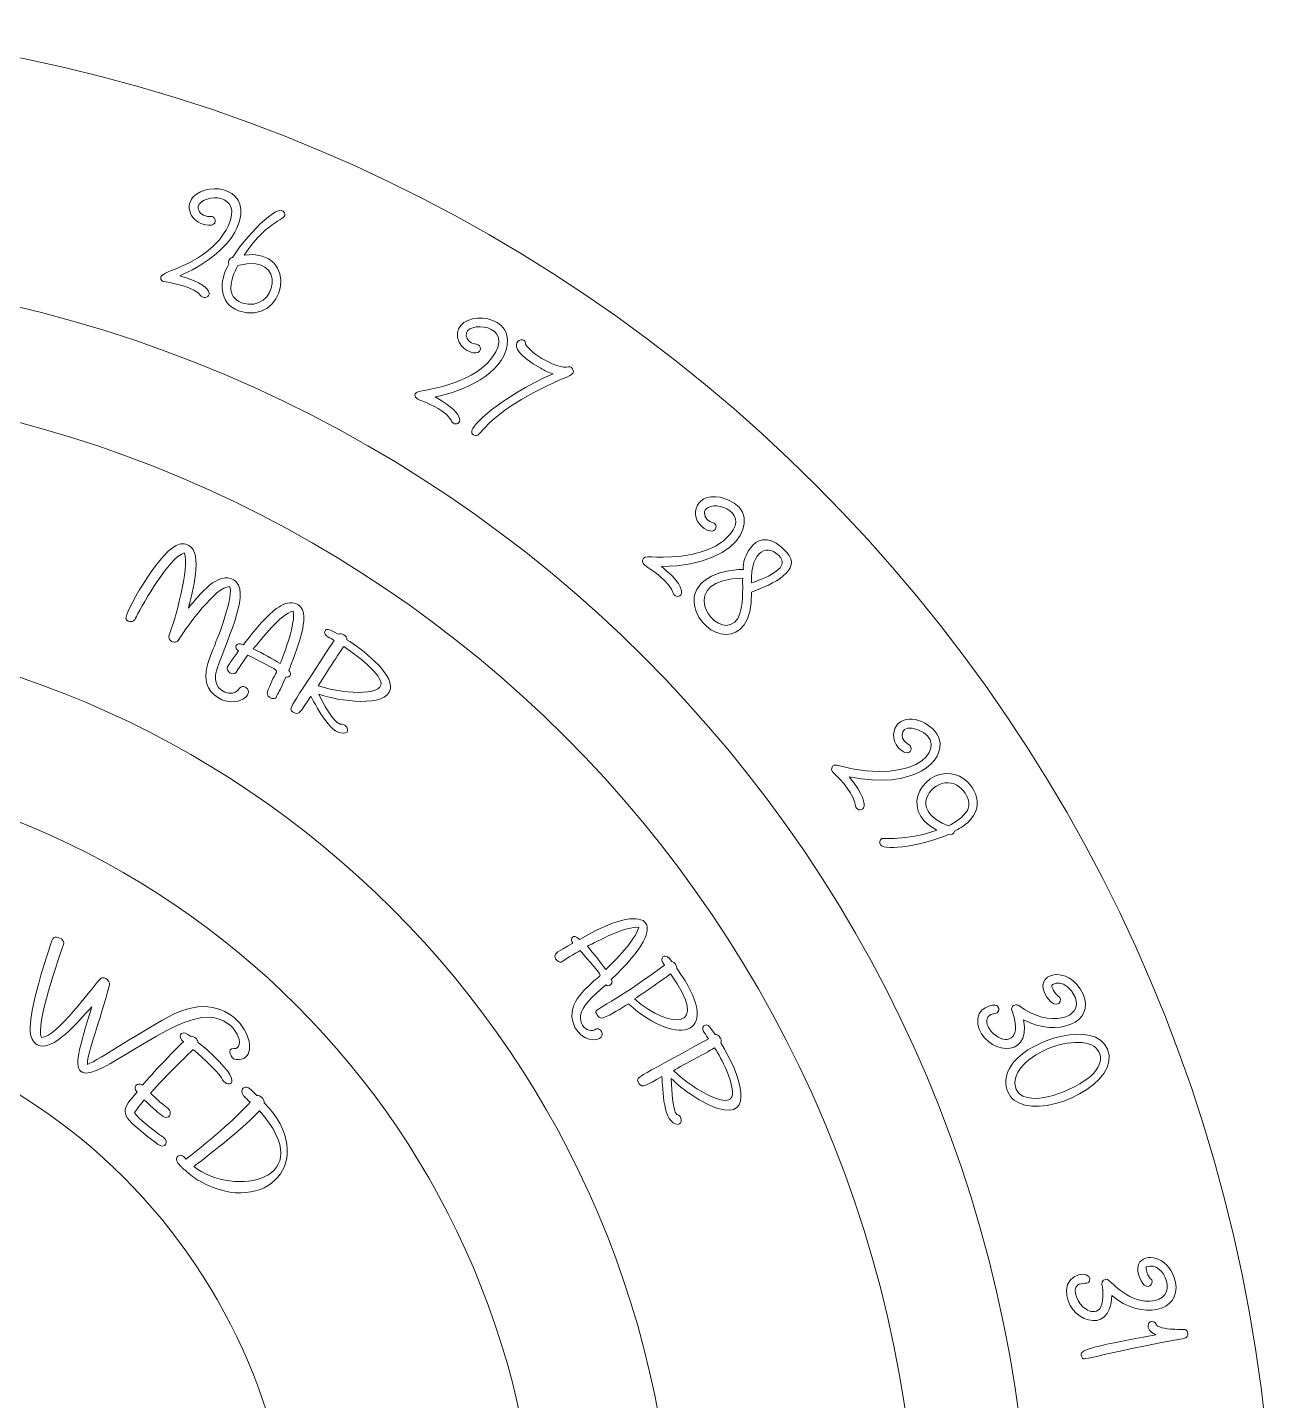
# Model space of a CAD drawing. Header units: inches. Extents: x 0.2 to 23.6, y -0.2 to 8.2.
# Drawn here: x 9.542 to 12.372, y 4.42 to 7.538 of the extents above; entities that cross this region are included whole.
import ezdxf

# ---------------------------------------------------------------- set-up
doc = ezdxf.new("R2010")
doc.units = ezdxf.units.IN
doc.header["$MEASUREMENT"] = 0
doc.layers.add('_U+0421_U+043B_U+043E_U+0439 1', color=7, linetype='Continuous')

msp = doc.modelspace()

# ---------------------------------------------------------------- linework, layer by layer
at = {"layer": '_U+0421_U+043B_U+043E_U+0439 1', "color": 1, "lineweight": 9, "true_color": 0xff0000}
for points in [[(8.8264, 0.4486), (6.8722, 0.4486), (5.2819, 2.0389), (5.2819, 3.9931), (5.2819, 5.9472), (6.8722, 7.5375), (8.8264, 7.5375), (10.7806, 7.5375), (12.3708, 5.9472), (12.3708, 3.9931), (12.3722, 2.0389), (10.7819, 0.4486), (8.8264, 0.4486)], [(8.8264, 6.9847), (7.1764, 6.9847), (5.8347, 5.6431), (5.8347, 3.9931), (5.8347, 2.3431), (7.1764, 1.0014), (8.8264, 1.0014), (10.4764, 1.0014), (11.8181, 2.3431), (11.8181, 3.9931), (11.8181, 5.6431), (10.4764, 6.9847), (8.8264, 6.9847)], [(8.8264, 1.2556), (7.3167, 1.2556), (6.0889, 2.4833), (6.0889, 3.9931), (6.0889, 5.5028), (7.3181, 6.7306), (8.8264, 6.7306), (10.3361, 6.7306), (11.5639, 5.5028), (11.5639, 3.9931), (11.5639, 2.4833), (10.3361, 1.2556), (8.8264, 1.2556)], [(8.8264, 6.1764), (7.6222, 6.1764), (6.6431, 5.1972), (6.6431, 3.9931), (6.6431, 2.7889), (7.6222, 1.8097), (8.8264, 1.8097), (10.0306, 1.8097), (11.0097, 2.7889), (11.0097, 3.9931), (11.0097, 5.1972), (10.0306, 6.1764), (8.8264, 6.1764)], [(8.8264, 2.1181), (7.7931, 2.1181), (6.9514, 2.9597), (6.9514, 3.9931), (6.9514, 5.0264), (7.7931, 5.8681), (8.8264, 5.8681), (9.8597, 5.8681), (10.7014, 5.0264), (10.7014, 3.9931), (10.7014, 2.9597), (9.8611, 2.1181), (8.8264, 2.1181)], [(8.8264, 5.3139), (8.0972, 5.3139), (7.5056, 4.7208), (7.5056, 3.9931), (7.5056, 3.2653), (8.0986, 2.6722), (8.8264, 2.6722), (9.5556, 2.6722), (10.1472, 3.2653), (10.1472, 3.9931), (10.1472, 4.7208), (9.5556, 5.3139), (8.8264, 5.3139)]]:
    msp.add_open_spline(points, degree=3, knots=[0, 0, 0, 0, 1, 1, 1, 2, 2, 2, 3, 3, 3, 4, 4, 4, 4], dxfattribs=at)
at = {"layer": '_U+0421_U+043B_U+043E_U+0439 1', "lineweight": 0}
for points, knots in [([(9.8514, 6.9611), (9.8708, 6.9569), (9.9208, 6.9486), (9.9361, 6.9278), (9.95, 6.9139), (9.9861, 6.9458), (9.8875, 6.9736), (9.9375, 6.9958), (9.9944, 7.0319), (10.0167, 7.0819), (10.0583, 7.1708), (9.9542, 7.1917), (9.9181, 7.1528), (9.8944, 7.1264), (9.9194, 7.0889), (9.9528, 7.0889), (9.9569, 7.0889), (9.9583, 7.0889), (9.9597, 7.0889), (9.9736, 7.0917), (9.9681, 7.1111), (9.9569, 7.1083), (9.9542, 7.1083), (9.9528, 7.1069), (9.9458, 7.1097), (9.9333, 7.1125), (9.9278, 7.125), (9.9292, 7.1319), (9.9403, 7.1611), (10.0333, 7.1639), (9.9972, 7.0861), (9.9917, 7.075), (9.9833, 7.0625), (9.9736, 7.0514), (9.9139, 6.9875), (9.8417, 6.9861), (9.8444, 6.9681), (9.8431, 6.9653), (9.8472, 6.9611), (9.8514, 6.9611)], [0, 0, 0, 0, 1, 1, 1, 2, 2, 2, 3, 3, 3, 4, 4, 4, 5, 5, 5, 6, 6, 6, 7, 7, 7, 8, 8, 8, 9, 9, 9, 10, 10, 10, 11, 11, 11, 12, 12, 12, 13, 13, 13, 13]), ([(10.0069, 7.0153), (10.0306, 7.0542), (10.1125, 7.1458), (10.125, 7.1167), (10.1333, 7.0986), (10.0903, 7.1056), (10.0333, 7.0208), (10.1639, 7.0375), (10.1264, 6.8556), (10.0208, 6.8944), (9.975, 6.9111), (9.9764, 6.9625), (9.9986, 7), (9.9986, 7.0014), (9.9972, 7.0042), (9.9986, 7.0083), (10, 7.0125), (10.0028, 7.0139), (10.0069, 7.0153)], [0, 0, 0, 0, 1, 1, 1, 2, 2, 2, 3, 3, 3, 4, 4, 4, 5, 5, 5, 6, 6, 6, 6]), ([(10.0194, 6.9972), (10.0014, 6.9639), (9.9917, 6.9264), (10.0278, 6.9125), (10.1083, 6.8847), (10.1347, 7.0292), (10.0194, 6.9972)], [0, 0, 0, 0, 1, 1, 1, 2, 2, 2, 2]), ([(10.4319, 6.6917), (10.5056, 6.6639), (10.5, 6.6444), (10.5083, 6.6389), (10.5222, 6.6306), (10.5458, 6.6556), (10.4667, 6.6986), (10.5333, 6.7125), (10.6194, 6.75), (10.6306, 6.8153), (10.6444, 6.8958), (10.5056, 6.8944), (10.5181, 6.8333), (10.5236, 6.8028), (10.5569, 6.7972), (10.5597, 6.7986), (10.5736, 6.7986), (10.5722, 6.8181), (10.5611, 6.8181), (10.5583, 6.8194), (10.5417, 6.8194), (10.5375, 6.8375), (10.5319, 6.8736), (10.6542, 6.8653), (10.5958, 6.7875), (10.5458, 6.7208), (10.4306, 6.7153), (10.4236, 6.7083), (10.4222, 6.7069), (10.4208, 6.7042), (10.4208, 6.7028), (10.4222, 6.6958), (10.4264, 6.6944), (10.4319, 6.6917)], [0, 0, 0, 0, 1, 1, 1, 2, 2, 2, 3, 3, 3, 4, 4, 4, 5, 5, 5, 6, 6, 6, 7, 7, 7, 8, 8, 8, 9, 9, 9, 10, 10, 10, 11, 11, 11, 11]), ([(10.7069, 6.7639), (10.7153, 6.7583), (10.725, 6.7542), (10.7347, 6.7514), (10.6125, 6.6958), (10.5486, 6.6333), (10.55, 6.6194), (10.55, 6.6139), (10.5528, 6.6139), (10.5542, 6.6125), (10.575, 6.6), (10.5597, 6.6514), (10.75, 6.7375), (10.7653, 6.7444), (10.7847, 6.7486), (10.7806, 6.7597), (10.7792, 6.7639), (10.775, 6.7681), (10.7694, 6.7667), (10.7444, 6.7611), (10.6861, 6.7958), (10.6722, 6.8181), (10.6764, 6.8431), (10.6042, 6.8208), (10.7069, 6.7639)], [0, 0, 0, 0, 1, 1, 1, 2, 2, 2, 3, 3, 3, 4, 4, 4, 5, 5, 5, 6, 6, 6, 7, 7, 7, 8, 8, 8, 8]), ([(10.9431, 6.3167), (10.9583, 6.3056), (11.0014, 6.2778), (11.0069, 6.2528), (11.0139, 6.2347), (11.0597, 6.25), (10.9806, 6.3139), (11.175, 6.3139), (11.2181, 6.4486), (11.1139, 6.4708), (11.0528, 6.4833), (11.0389, 6.4153), (11.0861, 6.3958), (11.0903, 6.3944), (11.0917, 6.3944), (11.0917, 6.3944), (11.0972, 6.3931), (11.1028, 6.3958), (11.1042, 6.4014), (11.1069, 6.4125), (11.0958, 6.4125), (11.0875, 6.4181), (11.0792, 6.4236), (11.075, 6.4389), (11.0819, 6.4444), (11.1028, 6.4667), (11.1903, 6.4333), (11.1264, 6.3764), (11.1, 6.3528), (11.0611, 6.3417), (11.0264, 6.3375), (10.9597, 6.3292), (10.9417, 6.3431), (10.9375, 6.3278), (10.9375, 6.3236), (10.9389, 6.3194), (10.9431, 6.3167)], [0, 0, 0, 0, 1, 1, 1, 2, 2, 2, 3, 3, 3, 4, 4, 4, 5, 5, 5, 6, 6, 6, 7, 7, 7, 8, 8, 8, 9, 9, 9, 10, 10, 10, 11, 11, 11, 12, 12, 12, 12]), ([(11.2653, 6.3458), (11.3014, 6.3056), (11.2347, 6.2736), (11.1847, 6.2556), (11.1889, 6.1167), (11.0708, 6.1486), (11.0556, 6.225), (11.0458, 6.2806), (11.1083, 6.3069), (11.1667, 6.3069), (11.1611, 6.3278), (11.1972, 6.4208), (11.2653, 6.3458)], [0, 0, 0, 0, 1, 1, 1, 2, 2, 2, 3, 3, 3, 4, 4, 4, 4]), ([(9.7792, 6.1889), (9.7847, 6.1903), (9.7861, 6.1944), (9.7889, 6.2), (9.8056, 6.2319), (9.8625, 6.3333), (9.8972, 6.3444), (9.9111, 6.3139), (9.875, 6.1861), (9.8625, 6.1556), (9.8611, 6.1486), (9.8681, 6.1403), (9.8778, 6.1417), (9.8833, 6.1431), (9.8847, 6.1472), (9.8875, 6.1514), (9.9042, 6.1778), (9.9694, 6.2681), (10, 6.2681), (10, 6.2681), (10, 6.2681), (10, 6.2681), (10.0111, 6.25), (9.9764, 6.1583), (9.9694, 6.1431), (9.9653, 6.1222), (9.9167, 6.05), (9.975, 6.0153), (10.0167, 5.9903), (10.0597, 6.025), (10.0375, 6.0389), (10.0222, 6.0486), (10.025, 6.0292), (10.0069, 6.0264), (9.9833, 6.0236), (9.9583, 6.0444), (9.9722, 6.0819), (10, 6.1625), (10.05, 6.2597), (10.0097, 6.2833), (9.975, 6.3042), (9.9333, 6.2514), (9.9069, 6.2194), (9.9167, 6.2542), (9.9403, 6.3444), (9.9083, 6.3611), (9.8986, 6.3667), (9.8889, 6.3667), (9.8792, 6.3611), (9.8347, 6.3403), (9.7611, 6.2042), (9.7653, 6.1958), (9.7667, 6.1903), (9.7722, 6.1875), (9.7792, 6.1889)], [0, 0, 0, 0, 1, 1, 1, 2, 2, 2, 3, 3, 3, 4, 4, 4, 5, 5, 5, 6, 6, 6, 7, 7, 7, 8, 8, 8, 9, 9, 9, 10, 10, 10, 11, 11, 11, 12, 12, 12, 13, 13, 13, 14, 14, 14, 15, 15, 15, 16, 16, 16, 17, 17, 17, 18, 18, 18, 18]), ([(11.1847, 6.2764), (11.2139, 6.2861), (11.2694, 6.3083), (11.2514, 6.3333), (11.2236, 6.3681), (11.1833, 6.3528), (11.1847, 6.2764)], [0, 0, 0, 0, 1, 1, 1, 2, 2, 2, 2]), ([(11.1653, 6.2639), (11.1653, 6.2722), (11.1639, 6.2792), (11.1653, 6.2875), (11.0181, 6.2847), (11.0903, 6.1639), (11.1375, 6.1819), (11.1667, 6.1917), (11.1639, 6.2431), (11.1653, 6.2639), (11.1653, 6.2639), (11.1653, 6.2639), (11.1653, 6.2639)], [0, 0, 0, 0, 1, 1, 1, 2, 2, 2, 3, 3, 3, 4, 4, 4, 4]), ([(10.1569, 6.2264), (10.1889, 6.2056), (10.1486, 6.1153), (10.1347, 6.0778), (10.1431, 6.0694), (10.1375, 6.0611), (10.1278, 6.0625), (10.1139, 6.0278), (10.1097, 6.0264), (10.1069, 6.0181), (10.1069, 6.0153), (10.1028, 6.0139), (10.0986, 6.0139), (10.0944, 6.0139), (10.0931, 6.0153), (10.0917, 6.0167), (10.0806, 6.0236), (10.0861, 6.0292), (10.0986, 6.0583), (10.1083, 6.0792), (10.1167, 6.0736), (10.0819, 6.0917), (10.0694, 6.0986), (10.0583, 6.1042), (10.0417, 6.1125), (10.0361, 6.1042), (10.0167, 6.0764), (10.0153, 6.0736), (10.0083, 6.0639), (9.9903, 6.0764), (9.9958, 6.0861), (9.9972, 6.0889), (10.0181, 6.1194), (10.0208, 6.1222), (10.0111, 6.1278), (10.0125, 6.1444), (10.0319, 6.1361), (10.0431, 6.1514), (10.0667, 6.1806), (10.0778, 6.1917), (10.1028, 6.2167), (10.1306, 6.2431), (10.1569, 6.2264)], [0, 0, 0, 0, 1, 1, 1, 2, 2, 2, 3, 3, 3, 4, 4, 4, 5, 5, 5, 6, 6, 6, 7, 7, 7, 8, 8, 8, 9, 9, 9, 10, 10, 10, 11, 11, 11, 12, 12, 12, 13, 13, 13, 14, 14, 14, 14]), ([(10.0542, 6.1264), (10.0778, 6.1153), (10.0972, 6.1042), (10.1153, 6.0931), (10.125, 6.1181), (10.1514, 6.1861), (10.1444, 6.2125), (10.1167, 6.2056), (10.0722, 6.1486), (10.0542, 6.1264)], [0, 0, 0, 0, 1, 1, 1, 2, 2, 2, 3, 3, 3, 3]), ([(10.2292, 6.1694), (10.2319, 6.1681), (10.2333, 6.1681), (10.2472, 6.1597), (10.2542, 6.1639), (10.2681, 6.1569), (10.2667, 6.1472), (10.3, 6.1278), (10.3722, 6.0708), (10.3653, 6.0361), (10.3569, 5.9917), (10.2486, 6.0083), (10.2028, 6.0236), (10.2028, 6.0236), (10.2069, 6.0153), (10.2069, 6.0153), (10.2375, 5.9569), (10.25, 5.9569), (10.2514, 5.9556), (10.2542, 5.9556), (10.2611, 5.9569), (10.2667, 5.9486), (10.2694, 5.9431), (10.2694, 5.9375), (10.2639, 5.9361), (10.2333, 5.9264), (10.2, 5.9903), (10.1847, 6.0194), (10.1597, 5.9819), (10.1597, 5.975), (10.1444, 5.9833), (10.1333, 5.9917), (10.1333, 5.9847), (10.2375, 6.1458), (10.2264, 6.1528), (10.225, 6.1528), (10.2236, 6.1542), (10.2111, 6.1597), (10.2153, 6.1764), (10.2292, 6.1694)], [0, 0, 0, 0, 1, 1, 1, 2, 2, 2, 3, 3, 3, 4, 4, 4, 5, 5, 5, 6, 6, 6, 7, 7, 7, 8, 8, 8, 9, 9, 9, 10, 10, 10, 11, 11, 11, 12, 12, 12, 13, 13, 13, 13]), ([(10.2014, 6.0431), (10.2722, 6.0194), (10.3569, 6.0236), (10.3431, 6.0542), (10.3292, 6.0833), (10.2861, 6.1139), (10.2597, 6.1319), (10.2611, 6.1361), (10.2292, 6.0861), (10.2014, 6.0431)], [0, 0, 0, 0, 1, 1, 1, 2, 2, 2, 3, 3, 3, 3]), ([(11.3722, 5.8444), (11.3889, 5.8292), (11.4194, 5.7944), (11.4208, 5.7708), (11.4236, 5.7514), (11.4722, 5.7556), (11.4069, 5.8361), (11.5542, 5.8056), (11.6264, 5.8722), (11.6111, 5.9222), (11.6014, 5.9542), (11.5458, 5.9833), (11.5181, 5.9569), (11.5056, 5.9444), (11.5028, 5.9208), (11.5181, 5.9028), (11.5222, 5.8986), (11.5306, 5.8917), (11.5333, 5.8917), (11.5472, 5.8861), (11.5528, 5.9042), (11.5417, 5.9097), (11.5417, 5.9097), (11.5403, 5.9111), (11.5389, 5.9111), (11.5167, 5.925), (11.525, 5.9583), (11.5625, 5.9431), (11.6389, 5.9139), (11.5708, 5.8111), (11.3792, 5.8625), (11.375, 5.8639), (11.3694, 5.8625), (11.3681, 5.8583), (11.3639, 5.85), (11.3708, 5.8458), (11.3722, 5.8444)], [0, 0, 0, 0, 1, 1, 1, 2, 2, 2, 3, 3, 3, 4, 4, 4, 5, 5, 5, 6, 6, 6, 7, 7, 7, 8, 8, 8, 9, 9, 9, 10, 10, 10, 11, 11, 11, 12, 12, 12, 12]), ([(11.675, 5.7319), (11.6611, 5.7194), (11.65, 5.7153), (11.6458, 5.7125), (11.6444, 5.7069), (11.6403, 5.7028), (11.6319, 5.7056), (11.5792, 5.6806), (11.4889, 5.6667), (11.4778, 5.6819), (11.475, 5.6861), (11.4764, 5.6931), (11.4806, 5.6958), (11.4847, 5.6986), (11.5333, 5.6889), (11.6056, 5.7153), (11.5125, 5.7625), (11.5806, 5.8639), (11.6514, 5.8403), (11.6833, 5.8292), (11.7236, 5.7736), (11.675, 5.7319)], [0, 0, 0, 0, 1, 1, 1, 2, 2, 2, 3, 3, 3, 4, 4, 4, 5, 5, 5, 6, 6, 6, 7, 7, 7, 7]), ([(11.6167, 5.8208), (11.5819, 5.8097), (11.5514, 5.7556), (11.6319, 5.725), (11.6486, 5.7333), (11.6653, 5.7444), (11.675, 5.7597), (11.6889, 5.7847), (11.6569, 5.8333), (11.6167, 5.8208)], [0, 0, 0, 0, 1, 1, 1, 2, 2, 2, 3, 3, 3, 3]), ([(10.8417, 5.3861), (10.8417, 5.3903), (10.7986, 5.4389), (10.7958, 5.4417), (10.7861, 5.4361), (10.7583, 5.4194), (10.7556, 5.4167), (10.7486, 5.4125), (10.7389, 5.4208), (10.7389, 5.4292), (10.7389, 5.4361), (10.7431, 5.4375), (10.7792, 5.4583), (10.7722, 5.4681), (10.7792, 5.4833), (10.7944, 5.4667), (10.9458, 5.5569), (11.0139, 5.5139), (10.8667, 5.3764), (10.8667, 5.375), (10.8694, 5.3722), (10.8681, 5.3681), (10.8667, 5.3625), (10.8597, 5.3597), (10.8542, 5.3639), (10.8208, 5.3347), (10.8014, 5.3167), (10.7972, 5.2944), (10.7958, 5.2764), (10.8042, 5.2639), (10.8167, 5.2611), (10.8292, 5.2569), (10.8306, 5.2667), (10.8375, 5.2639), (10.8514, 5.2583), (10.85, 5.2389), (10.8264, 5.2389), (10.8, 5.2389), (10.7736, 5.2681), (10.7778, 5.3028), (10.7833, 5.3444), (10.8389, 5.3792), (10.8417, 5.3861)], [0, 0, 0, 0, 1, 1, 1, 2, 2, 2, 3, 3, 3, 4, 4, 4, 5, 5, 5, 6, 6, 6, 7, 7, 7, 8, 8, 8, 9, 9, 9, 10, 10, 10, 11, 11, 11, 12, 12, 12, 13, 13, 13, 14, 14, 14, 14]), ([(10.8542, 5.3986), (10.875, 5.4181), (10.9222, 5.4667), (10.9292, 5.4944), (10.9028, 5.4986), (10.8333, 5.4625), (10.8125, 5.4514), (10.8278, 5.4333), (10.8417, 5.4167), (10.8542, 5.3986)], [0, 0, 0, 0, 1, 1, 1, 2, 2, 2, 3, 3, 3, 3]), ([(9.5639, 5.2278), (9.5986, 5.2097), (9.6583, 5.2819), (9.6875, 5.3139), (9.6583, 5.2167), (9.6458, 5.1778), (9.6653, 5.1653), (9.6653, 5.1653), (9.6667, 5.1667), (9.6667, 5.1667), (9.6667, 5.1667), (9.6667, 5.1653), (9.6667, 5.1653), (9.6986, 5.1431), (9.8694, 5.2958), (9.9542, 5.2903), (10.0208, 5.2861), (10.0375, 5.2167), (10.0097, 5.2194), (9.9931, 5.2208), (10.0028, 5.1944), (10.0153, 5.1944), (10.0889, 5.1861), (10.025, 5.3681), (9.8764, 5.2986), (9.8, 5.2597), (9.7042, 5.1931), (9.6778, 5.1833), (9.6778, 5.2111), (9.7056, 5.2792), (9.7278, 5.3639), (9.7292, 5.375), (9.7125, 5.3861), (9.7056, 5.3764), (9.6931, 5.3625), (9.6056, 5.2431), (9.5736, 5.2444), (9.5583, 5.2694), (9.6153, 5.4319), (9.6236, 5.4556), (9.6264, 5.4653), (9.6139, 5.4736), (9.6042, 5.4722), (9.5986, 5.4708), (9.6, 5.475), (9.5764, 5.4), (9.5667, 5.3667), (9.5431, 5.2875), (9.5486, 5.2528), (9.5514, 5.2333), (9.5625, 5.2292), (9.5639, 5.2278)], [0, 0, 0, 0, 1, 1, 1, 2, 2, 2, 3, 3, 3, 4, 4, 4, 5, 5, 5, 6, 6, 6, 7, 7, 7, 8, 8, 8, 9, 9, 9, 10, 10, 10, 11, 11, 11, 12, 12, 12, 13, 13, 13, 14, 14, 14, 15, 15, 15, 16, 16, 16, 17, 17, 17, 17]), ([(10.9875, 5.4083), (10.9736, 5.4264), (10.9875, 5.4361), (10.9986, 5.4236), (10.9986, 5.4236), (11.0042, 5.4167), (11.0042, 5.4167), (11.0111, 5.4153), (11.0153, 5.4069), (11.0153, 5.4014), (11.125, 5.2514), (11.0208, 5.2167), (10.9056, 5.3208), (10.8903, 5.3111), (10.8653, 5.2958), (10.8486, 5.2889), (10.8417, 5.2861), (10.8361, 5.2931), (10.8347, 5.2958), (10.825, 5.3139), (10.8306, 5.2931), (10.9875, 5.4083)], [0, 0, 0, 0, 1, 1, 1, 2, 2, 2, 3, 3, 3, 4, 4, 4, 5, 5, 5, 6, 6, 6, 7, 7, 7, 7]), ([(11.8028, 5.2847), (11.8792, 5.2431), (11.9667, 5.2792), (11.9375, 5.3431), (11.9069, 5.4125), (11.8181, 5.3917), (11.8556, 5.3361), (11.8792, 5.3014), (11.8958, 5.3319), (11.8806, 5.3389), (11.875, 5.3444), (11.8722, 5.3458), (11.8667, 5.3597), (11.8625, 5.3681), (11.9, 5.3806), (11.9194, 5.3361), (11.9403, 5.2889), (11.8611, 5.2639), (11.7917, 5.3167), (11.7833, 5.3222), (11.7722, 5.3153), (11.7764, 5.3042), (11.7792, 5.2986), (11.7819, 5.2889), (11.7833, 5.2778), (11.7917, 5.2292), (11.7472, 5.2306), (11.725, 5.2639), (11.7194, 5.2722), (11.7167, 5.2833), (11.7222, 5.2917), (11.7292, 5.3014), (11.7403, 5.2958), (11.7444, 5.3028), (11.7486, 5.3069), (11.7458, 5.3139), (11.7417, 5.3167), (11.7347, 5.3222), (11.6931, 5.3125), (11.6986, 5.275), (11.7111, 5.2083), (11.8208, 5.1903), (11.8028, 5.2847)], [0, 0, 0, 0, 1, 1, 1, 2, 2, 2, 3, 3, 3, 4, 4, 4, 5, 5, 5, 6, 6, 6, 7, 7, 7, 8, 8, 8, 9, 9, 9, 10, 10, 10, 11, 11, 11, 12, 12, 12, 13, 13, 13, 14, 14, 14, 14]), ([(10.9194, 5.3319), (11.0014, 5.2611), (11.0931, 5.2611), (11.0014, 5.3889), (10.9986, 5.3861), (10.9472, 5.35), (10.9194, 5.3319)], [0, 0, 0, 0, 1, 1, 1, 2, 2, 2, 2]), ([(11.1083, 5.0833), (11.0736, 5.0944), (11.0292, 5.125), (11.0028, 5.1514), (11.0056, 5.0722), (11.0153, 5.0708), (11.0153, 5.0694), (11.0292, 5.0667), (11.0278, 5.0472), (11.0181, 5.0472), (10.9847, 5.0472), (10.9833, 5.1278), (10.9819, 5.1556), (10.9458, 5.1361), (10.9375, 5.1278), (10.9292, 5.1403), (10.9236, 5.1569), (10.9111, 5.1431), (11.0875, 5.2417), (11.0806, 5.2514), (11.0792, 5.2542), (11.0778, 5.2556), (11.0681, 5.2667), (11.0806, 5.2806), (11.0903, 5.2681), (11.0931, 5.2639), (11.0931, 5.2639), (11.1028, 5.2514), (11.1069, 5.2514), (11.1111, 5.2486), (11.1139, 5.2444), (11.1139, 5.2444), (11.1125, 5.2431), (11.1125, 5.2431), (11.1125, 5.2431), (11.1139, 5.2444), (11.1139, 5.2444), (11.1167, 5.2403), (11.1167, 5.2361), (11.1153, 5.2319), (11.1611, 5.1597), (11.1931, 5.0569), (11.1083, 5.0833)], [0, 0, 0, 0, 1, 1, 1, 2, 2, 2, 3, 3, 3, 4, 4, 4, 5, 5, 5, 6, 6, 6, 7, 7, 7, 8, 8, 8, 9, 9, 9, 10, 10, 10, 11, 11, 11, 12, 12, 12, 13, 13, 13, 14, 14, 14, 14]), ([(11.9931, 5.2181), (12.025, 5.1431), (11.8597, 5.0625), (11.7917, 5.0958), (11.7625, 5.1097), (11.7486, 5.15), (11.7806, 5.1889), (11.8208, 5.2389), (11.9625, 5.2861), (11.9931, 5.2181)], [0, 0, 0, 0, 1, 1, 1, 2, 2, 2, 3, 3, 3, 3]), ([(9.8042, 5.0278), (9.8319, 5.0056), (9.85, 4.9889), (9.8556, 5.0028), (9.8597, 5.0125), (9.8486, 5.0194), (9.8417, 5.0236), (9.8306, 5.0319), (9.7903, 5.0625), (9.7847, 5.0736), (9.7903, 5.0833), (9.8, 5.0944), (9.8069, 5.1028), (9.8278, 5.0833), (9.8403, 5.0708), (9.85, 5.0653), (9.8583, 5.0583), (9.8681, 5.0667), (9.8653, 5.0764), (9.8639, 5.0819), (9.8625, 5.0806), (9.8417, 5.0986), (9.8333, 5.1069), (9.8292, 5.1097), (9.8208, 5.1181), (9.8569, 5.1583), (9.9167, 5.2167), (9.9181, 5.2167), (9.9222, 5.2139), (9.9722, 5.1694), (9.9819, 5.1528), (9.9847, 5.1486), (9.9847, 5.1472), (9.9875, 5.1444), (10.0014, 5.1292), (10.0417, 5.1403), (9.9292, 5.2333), (9.9278, 5.2403), (9.9194, 5.2486), (9.9111, 5.2472), (9.9083, 5.2486), (9.9069, 5.25), (9.9056, 5.2514), (9.8903, 5.2611), (9.8806, 5.2472), (9.8958, 5.2347), (9.8694, 5.2097), (9.8264, 5.1639), (9.8028, 5.1361), (9.7903, 5.1444), (9.7792, 5.1319), (9.7903, 5.1208), (9.7569, 5.0806), (9.7472, 5.0736), (9.8042, 5.0278)], [0, 0, 0, 0, 1, 1, 1, 2, 2, 2, 3, 3, 3, 4, 4, 4, 5, 5, 5, 6, 6, 6, 7, 7, 7, 8, 8, 8, 9, 9, 9, 10, 10, 10, 11, 11, 11, 12, 12, 12, 13, 13, 13, 14, 14, 14, 15, 15, 15, 16, 16, 16, 17, 17, 17, 18, 18, 18, 18]), ([(11.0083, 5.1694), (11.0583, 5.1208), (11.1403, 5.0792), (11.1417, 5.1153), (11.1431, 5.1472), (11.1181, 5.1944), (11.1014, 5.2208), (11.0972, 5.2181), (11.0125, 5.1722), (11.0083, 5.1694)], [0, 0, 0, 0, 1, 1, 1, 2, 2, 2, 3, 3, 3, 3]), ([(11.9278, 5.2333), (11.8833, 5.2347), (11.8236, 5.2097), (11.7958, 5.175), (11.7764, 5.15), (11.7819, 5.1264), (11.7931, 5.1167), (11.8319, 5.0833), (11.9375, 5.1361), (11.9611, 5.1625), (11.9944, 5.2), (11.9722, 5.2333), (11.9278, 5.2333)], [0, 0, 0, 0, 1, 1, 1, 2, 2, 2, 3, 3, 3, 4, 4, 4, 4]), ([(9.9333, 4.9181), (9.9208, 4.925), (9.9097, 4.9333), (9.9, 4.9431), (9.8972, 4.9444), (9.8944, 4.9458), (9.8931, 4.9486), (9.8931, 4.9486), (9.8917, 4.95), (9.8917, 4.95), (9.8833, 4.9583), (9.875, 4.9667), (9.8833, 4.975), (9.8903, 4.9806), (9.8972, 4.9736), (9.9014, 4.9681), (9.9639, 5.0153), (10.0264, 5.0736), (10.0472, 5.0972), (10.0403, 5.1042), (10.0375, 5.1069), (10.0361, 5.1083), (10.0361, 5.1083), (10.0361, 5.1083), (10.0361, 5.1083), (10.0333, 5.1111), (10.0306, 5.1125), (10.0292, 5.1181), (10.0264, 5.1264), (10.0306, 5.1306), (10.0361, 5.1319), (10.0431, 5.1319), (10.0472, 5.1278), (10.0625, 5.1125), (10.0694, 5.1139), (10.0792, 5.1056), (10.0792, 5.0958), (10.2042, 4.9681), (10.0847, 4.8333), (9.9333, 4.9181)], [0, 0, 0, 0, 1, 1, 1, 2, 2, 2, 3, 3, 3, 4, 4, 4, 5, 5, 5, 6, 6, 6, 7, 7, 7, 8, 8, 8, 9, 9, 9, 10, 10, 10, 11, 11, 11, 12, 12, 12, 13, 13, 13, 13]), ([(10.0681, 5.0778), (10.0194, 5.0264), (9.9208, 4.9528), (9.9194, 4.9514), (10.0111, 4.8792), (10.2083, 4.9208), (10.0681, 5.0778)], [0, 0, 0, 0, 1, 1, 1, 2, 2, 2, 2]), ([(12.0903, 4.6972), (12.0861, 4.7028), (12.0833, 4.7056), (12.0806, 4.7208), (12.0806, 4.7222), (12.0806, 4.7236), (12.0819, 4.7236), (12.1222, 4.7403), (12.1597, 4.6472), (12.0889, 4.6458), (12.0347, 4.6444), (11.9986, 4.6944), (11.9917, 4.6958), (11.9889, 4.6958), (11.9778, 4.6931), (11.9806, 4.6833), (11.9833, 4.6694), (11.9847, 4.6389), (11.975, 4.6278), (11.9681, 4.6194), (11.9528, 4.6208), (11.9444, 4.6278), (11.925, 4.6403), (11.9125, 4.6708), (11.925, 4.6819), (11.9347, 4.6903), (11.9528, 4.6806), (11.9528, 4.6958), (11.9528, 4.7153), (11.9014, 4.7097), (11.9, 4.6708), (11.8972, 4.6028), (12.0014, 4.5625), (12.0028, 4.6583), (12.0694, 4.6014), (12.1611, 4.6208), (12.1472, 4.6889), (12.1361, 4.7431), (12.0847, 4.7569), (12.0667, 4.7347), (12.0542, 4.7208), (12.0681, 4.6903), (12.0764, 4.6819), (12.0889, 4.6722), (12.1014, 4.6903), (12.0903, 4.6972)], [0, 0, 0, 0, 1, 1, 1, 2, 2, 2, 3, 3, 3, 4, 4, 4, 5, 5, 5, 6, 6, 6, 7, 7, 7, 8, 8, 8, 9, 9, 9, 10, 10, 10, 11, 11, 11, 12, 12, 12, 13, 13, 13, 14, 14, 14, 15, 15, 15, 15]), ([(12.1042, 4.5917), (12.1028, 4.5931), (12.1028, 4.5958), (12.0986, 4.5986), (12.0861, 4.6056), (12.0736, 4.5819), (12.1028, 4.5694), (11.9417, 4.5403), (11.9306, 4.5333), (11.9333, 4.5222), (11.9417, 4.5069), (11.9153, 4.5139), (12.1583, 4.5597), (12.1667, 4.5611), (12.1708, 4.5611), (12.1736, 4.5653), (12.1764, 4.5694), (12.1764, 4.575), (12.1722, 4.5792), (12.1681, 4.5833), (12.1667, 4.5806), (12.1458, 4.5819), (12.1347, 4.5819), (12.1083, 4.5847), (12.1042, 4.5917)], [0, 0, 0, 0, 1, 1, 1, 2, 2, 2, 3, 3, 3, 4, 4, 4, 5, 5, 5, 6, 6, 6, 7, 7, 7, 8, 8, 8, 8])]:
    msp.add_open_spline(points, degree=3, knots=knots, dxfattribs=at)

doc.saveas('drawing.dxf')
